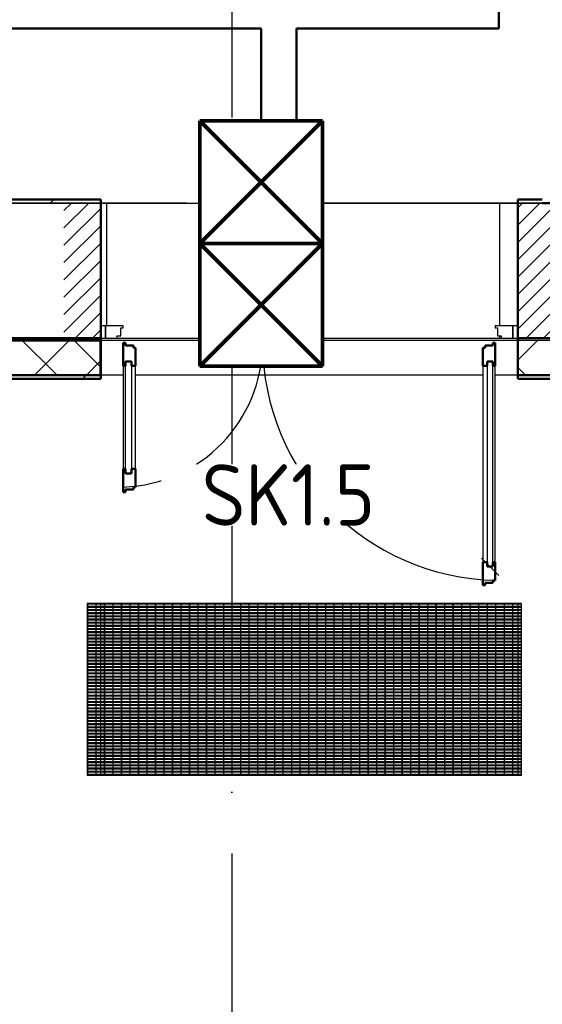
# Model space of a CAD drawing. Header units: millimetres. Extents: x -325553 to 627452, y -28539 to 738858.
# Drawn here: x -30531 to -28400, y 414508 to 418522 of the extents above; entities that cross this region are included whole.
import ezdxf

# ---------------------------------------------------------------- set-up
doc = ezdxf.new("R2010")
doc.units = ezdxf.units.MM
doc.set_wipeout_variables(frame=1)
for name, pattern in [('ADSK_Линия сетки', [25, 20, -2.5, 0, -2.5]), ('ADSK_Невидимые', [5, 3, -2]), ('ADSK_Штриховая_ш2 п1_5', [4.5, 3, -1.5])]:
    doc.linetypes.add(name, pattern=pattern)
for name, color, linetype, lineweight in [('RC-Линии_связи-Адресные', 5, 'Continuous', 30), ('Двери', 252, 'Continuous', 9), ('Линии', 7, 'Continuous', 9), ('Маркировка Не АУ', 7, 'Continuous', 25), ('НО СКУД', 7, 'Continuous', 50), ('Обобщенные модели', 252, 'Continuous', 18), ('Оси', 252, 'Continuous', 9), ('Перекрытие', 252, 'Continuous', 18), ('Стены внутренние', 7, 'Continuous', 18), ('Стены наружные', 7, 'Continuous', 18), ('Стены штриховка', 7, 'Continuous', 9)]:
    doc.layers.add(name, color=color, linetype=linetype, lineweight=lineweight)
doc.layers.add('Двери открывание', color=7, linetype='Continuous', lineweight=9, true_color=0xc0c0c0)
doc.layers.add('Стены', color=194, linetype='Continuous')
doc.styles.add('ISOCPEUR', font='isocpeur.ttf', dxfattribs={"width": 0.9, "height": 350})

# ---------------------------------------------------------------- blocks, each defined once
blk = doc.blocks.new('тип 3')
at = {"color": 3}
blk.add_wipeout([(-201819.6, 375828), (-202819.6, 375828), (-202819.6, 376328), (-201819.6, 376328)], dxfattribs=at).dxf.layer = 'НО СКУД'
at = {"layer": 'НО СКУД', "color": 3}
for p, q in [((-202819.6, 376328), (-201819.6, 376328)), ((-202819.6, 375828), (-202819.6, 376328)), ((-202319.6, 376328), (-202819.6, 375828)), ((-202319.6, 375828), (-202819.6, 376328)), ((-202319.6, 376328), (-202319.6, 375828)), ((-201819.6, 376328), (-202319.6, 375828)), ((-201819.6, 375828), (-202319.6, 376328)), ((-201819.6, 376328), (-201819.6, 375828)), ((-201819.6, 375828), (-202819.6, 375828))]:
    blk.add_line(p, q, dxfattribs=at)
at = {"layer": 'НО СКУД', "color": 3, "ltscale": 30}
blk.add_line((-201819.6, 376328), (-201819.6, 375828), dxfattribs=at)
blk = doc.blocks.new('1 этаж')
at = {"layer": 'Двери', "lineweight": 18, "true_color": 0x636466}
h = blk.add_hatch(dxfattribs=at)
h.set_pattern_fill('FP_2', color=251, angle=180, style=0, pattern_type=2)
h.set_pattern_definition([(225, (-29965.8, -20418.73), (35.3553, -35.3553), [])])
h.paths.add_polyline_path([(-29090.8, -20693.7), (-29090.8, -20143.7), (-29240.8, -20143.7), (-29240.8, -20693.7)])
h.paths.add_polyline_path([(-30940.8, -20693.7), (-30940.8, -20143.7), (-31090.8, -20143.7), (-31090.8, -20693.7)])
at = {"layer": 'Стены наружные', "lineweight": 9, "true_color": 0x636466}
h = blk.add_hatch(dxfattribs=at)
h.set_pattern_fill('FP_41', color=251, style=0, pattern_type=2)
h.set_pattern_definition([(180, (-32119.82, 96), (-1e-14, -100), [])])
h.paths.add_polyline_path([(-66005.8, -20703.7), (-64730.8, -20703.7), (-64730.8, -20693.7), (-66005.8, -20693.7)])
h.paths.add_polyline_path([(2117.4, -20703.7), (2694.2, -20703.7), (2694.2, -20693.7), (1409.2, -20693.7), (1409.2, -20703.7)])
h.paths.add_polyline_path([(-63030.8, -20703.7), (-61880.8, -20703.7), (-61880.8, -20693.7), (-63030.8, -20693.7)])
h.paths.add_polyline_path([(-752.8, -20703.7), (-290.8, -20703.7), (-290.8, -20693.7), (-1390.8, -20693.7), (-1390.8, -20703.7)])
h.paths.add_polyline_path([(-60180.8, -20703.7), (-59050.8, -20703.7), (-59050.8, -20693.7), (-60180.8, -20693.7)])
h.paths.add_polyline_path([(-3623, -20703.7), (-3090.8, -20703.7), (-3090.8, -20693.7), (-4165.8, -20693.7), (-4165.8, -20703.7)])
h.paths.add_polyline_path([(-57350.8, -20703.7), (-56240.8, -20703.7), (-56240.8, -20693.7), (-57350.8, -20693.7)])
h.paths.add_polyline_path([(-5865.8, -20703.7), (-5865.8, -20693.7), (-6960.8, -20693.7), (-6960.8, -20703.7), (-6493.2, -20703.7)])
h.paths.add_polyline_path([(-54540.8, -20703.7), (-53450.8, -20703.7), (-53450.8, -20693.7), (-54540.8, -20693.7)])
h.paths.add_polyline_path([(-8660.8, -20703.7), (-8660.8, -20693.7), (-9765.8, -20693.7), (-9765.8, -20703.7), (-9363.4, -20703.7)])
h.paths.add_polyline_path([(-51750.8, -20703.7), (-50620.8, -20703.7), (-50620.8, -20693.7), (-51750.8, -20693.7)])
h.paths.add_polyline_path([(-11516, -20703.7), (-11465.8, -20703.7), (-11465.8, -20693.7), (-12545.8, -20693.7), (-12545.8, -20703.7), (-12233.6, -20703.7)])
h.paths.add_polyline_path([(-48920.8, -20703.7), (-47800.8, -20703.7), (-47800.8, -20693.7), (-48920.8, -20693.7)])
h.paths.add_polyline_path([(-14245.8, -20703.7), (-14245.8, -20693.7), (-15320.8, -20693.7), (-15320.8, -20703.7), (-14386.2, -20703.7)])
h.paths.add_polyline_path([(-46100.8, -20703.7), (-45030.8, -20703.7), (-45030.8, -20693.7), (-46100.8, -20693.7)])
h.paths.add_polyline_path([(-17256.4, -20703.7), (-17020.8, -20703.7), (-17020.8, -20693.7), (-18120.8, -20693.7), (-18120.8, -20703.7), (-17974, -20703.7)])
h.paths.add_polyline_path([(-43330.8, -20703.7), (-42230.8, -20703.7), (-42230.8, -20693.7), (-43330.8, -20693.7)])
h.paths.add_polyline_path([(-19820.8, -20703.7), (-19820.8, -20693.7), (-20920.8, -20693.7), (-20920.8, -20703.7), (-20126.6, -20703.7)])
h.paths.add_polyline_path([(-40530.8, -20703.7), (-39400.8, -20703.7), (-39400.8, -20693.7), (-40530.8, -20693.7)])
h.paths.add_polyline_path([(-22620.8, -20703.7), (-22620.8, -20693.7), (-23700.8, -20693.7), (-23700.8, -20703.7), (-22996.8, -20703.7)])
h.paths.add_polyline_path([(-25867, -20703.7), (-25400.8, -20703.7), (-25400.8, -20693.7), (-26500.8, -20693.7), (-26500.8, -20703.7), (-26498.8, -20703.7)])
h.paths.add_polyline_path([(-37700.8, -20703.7), (-36590.8, -20703.7), (-36590.8, -20693.7), (-37700.8, -20693.7)])
h.paths.add_polyline_path([(-28202.8, -20703.7), (-28200.8, -20703.7), (-28200.8, -20693.7), (-29240.8, -20693.7), (-29239.8, -20703.7), (-28378.4, -20703.7)])
h.paths.add_polyline_path([(-34890.8, -20703.7), (-33780.8, -20703.7), (-33780.8, -20693.7), (-34890.8, -20693.7)])
h.paths.add_polyline_path([(-30940.8, -20703.7), (-30940.8, -20693.7), (-32080.8, -20693.7), (-32079.8, -20703.7), (-31090.8, -20703.7)])
at = {"layer": 'Двери', "color": 251, "linetype": 'ADSK_Штриховая_ш2 п1_5', "true_color": 0x636466}
for p, q in [((-30940.8, -20143.7), (-31090.8, -20143.7)), ((-30940.8, -20693.7), (-30940.8, -20143.7)), ((-29090.8, -20143.7), (-29240.8, -20143.7)), ((-29240.8, -20143.7), (-29240.8, -20693.7)), ((-31090.8, -20693.7), (-30940.8, -20693.7)), ((-29240.8, -20693.7), (-29090.8, -20693.7))]:
    blk.add_line(p, q, dxfattribs=at)
at = {"layer": 'Двери', "color": 251, "true_color": 0x636466}
for p, q in [((-30940.8, -20643.7), (-30940.8, -20693.7)), ((-30920.8, -20643.7), (-30940.8, -20643.7)), ((-30920.8, -20693.7), (-30920.8, -20643.7)), ((-30848.8, -20643.7), (-30920.8, -20643.7)), ((-30920.8, -20643.7), (-30920.8, -20693.7)), ((-30858.8, -20684.7), (-30858.8, -20652.7)), ((-30858.8, -20652.7), (-30848.8, -20652.7)), ((-30848.8, -20652.7), (-30848.8, -20643.7)), ((-29260.8, -20643.7), (-29332.8, -20643.7)), ((-29332.8, -20643.7), (-29332.8, -20652.7)), ((-29332.8, -20652.7), (-29322.8, -20652.7)), ((-29322.8, -20652.7), (-29322.8, -20684.7)), ((-29240.8, -20643.7), (-29260.8, -20643.7)), ((-29260.8, -20643.7), (-29260.8, -20693.7)), ((-29260.8, -20693.7), (-29260.8, -20643.7)), ((-29240.8, -20693.7), (-29240.8, -20643.7)), ((-30940.8, -20693.7), (-30920.8, -20693.7)), ((-30920.8, -20693.7), (-30873.8, -20693.7)), ((-30873.8, -20693.7), (-30873.8, -20684.7)), ((-30873.8, -20684.7), (-30858.8, -20684.7)), ((-29322.8, -20684.7), (-29307.8, -20684.7)), ((-29307.8, -20684.7), (-29307.8, -20693.7)), ((-29307.8, -20693.7), (-29260.8, -20693.7)), ((-29260.8, -20693.7), (-29240.8, -20693.7)), ((-30839.8, -20789.7), (-30815.8, -20789.7)), ((-30839.8, -21245.7), (-30839.8, -20789.7)), ((-30815.8, -20789.7), (-30815.8, -21245.7)), ((-29365.8, -20789.7), (-29365.8, -21625.7)), ((-29341.8, -20789.7), (-29365.8, -20789.7)), ((-29341.8, -21625.7), (-29341.8, -20789.7)), ((-30848.8, -20807.7), (-30848.8, -21227.7)), ((-30798.8, -21227.7), (-30798.8, -20807.7)), ((-29382.8, -20807.7), (-29382.8, -21607.7)), ((-29332.8, -21607.7), (-29332.8, -20807.7)), ((-30815.8, -21245.7), (-30839.8, -21245.7)), ((-29365.8, -21625.7), (-29341.8, -21625.7))]:
    blk.add_line(p, q, dxfattribs=at)
at = {"layer": 'Двери', "color": 251, "lineweight": 30, "true_color": 0x636466}
for p, q in [((-30839.8, -20713.7), (-30848.8, -20713.7)), ((-30848.8, -20713.7), (-30848.8, -20807.7)), ((-30839.8, -20723.7), (-30839.8, -20713.7)), ((-29332.8, -20713.7), (-29341.8, -20713.7)), ((-29341.8, -20713.7), (-29341.8, -20723.7)), ((-29332.8, -20807.7), (-29332.8, -20713.7)), ((-30807.8, -20723.7), (-30839.8, -20723.7)), ((-30807.8, -20733.7), (-30807.8, -20723.7)), ((-30798.8, -20733.7), (-30807.8, -20733.7)), ((-30798.8, -20807.7), (-30798.8, -20733.7)), ((-29373.8, -20733.7), (-29382.8, -20733.7)), ((-29382.8, -20733.7), (-29382.8, -20807.7)), ((-29373.8, -20723.7), (-29373.8, -20733.7)), ((-29341.8, -20723.7), (-29373.8, -20723.7)), ((-30839.8, -20789.7), (-30839.8, -20807.7)), ((-30815.8, -20789.7), (-30839.8, -20789.7)), ((-30815.8, -20807.7), (-30815.8, -20789.7)), ((-29365.8, -20807.7), (-29365.8, -20789.7)), ((-29365.8, -20789.7), (-29341.8, -20789.7)), ((-29341.8, -20789.7), (-29341.8, -20807.7)), ((-30839.8, -20807.7), (-30848.8, -20807.7)), ((-30798.8, -20807.7), (-30815.8, -20807.7)), ((-29382.8, -20807.7), (-29365.8, -20807.7)), ((-29341.8, -20807.7), (-29332.8, -20807.7)), ((-30848.8, -21227.7), (-30848.8, -21321.7)), ((-30839.8, -21227.7), (-30848.8, -21227.7)), ((-30839.8, -21245.7), (-30839.8, -21227.7)), ((-30815.8, -21227.7), (-30815.8, -21245.7)), ((-30798.8, -21227.7), (-30815.8, -21227.7)), ((-30798.8, -21301.7), (-30798.8, -21227.7)), ((-30815.8, -21245.7), (-30839.8, -21245.7)), ((-30839.8, -21321.7), (-30839.8, -21311.7)), ((-30839.8, -21311.7), (-30807.8, -21311.7)), ((-30807.8, -21311.7), (-30807.8, -21301.7)), ((-30807.8, -21301.7), (-30798.8, -21301.7)), ((-30848.8, -21321.7), (-30839.8, -21321.7)), ((-29382.8, -21607.7), (-29382.8, -21701.7)), ((-29382.8, -21607.7), (-29365.8, -21607.7)), ((-29365.8, -21607.7), (-29365.8, -21625.7)), ((-29365.8, -21625.7), (-29341.8, -21625.7)), ((-29341.8, -21607.7), (-29332.8, -21607.7)), ((-29341.8, -21625.7), (-29341.8, -21607.7)), ((-29332.8, -21681.7), (-29332.8, -21607.7)), ((-29382.8, -21701.7), (-29373.8, -21701.7)), ((-29373.8, -21701.7), (-29373.8, -21691.7)), ((-29373.8, -21691.7), (-29341.8, -21691.7)), ((-29341.8, -21691.7), (-29341.8, -21681.7)), ((-29341.8, -21681.7), (-29332.8, -21681.7))]:
    blk.add_line(p, q, dxfattribs=at)
at = {"layer": 'Двери открывание', "color": 251, "true_color": 0x636466}
for centre, radius, start, end in [((-30868.8, -20713.7), 588, 271.9492, 0), ((-29312.8, -20713.7), 968, 180, 268.8161)]:
    blk.add_arc(centre, radius, start, end, dxfattribs=at)
at = {"layer": 'Линии', "color": 251, "ltscale": 100, "true_color": 0x636466}
blk.add_line((-30239.1, -20733.7), (-30239.1, -20663.7), dxfattribs=at)
at = {"layer": 'Линии', "color": 251, "linetype": 'ADSK_Невидимые', "ltscale": 100, "true_color": 0x636466}
blk.add_line((-29317.8, -21661.7), (-29388.5, -21591), dxfattribs=at)
at = {"layer": 'Обобщенные модели', "color": 251, "lineweight": 9, "true_color": 0x636466}
for p, q in [((-30994.1, -21775.7), (-30995.8, -21775.7)), ((-30995.8, -21775.7), (-30995.8, -22475.7)), ((-29225.8, -21775.7), (-30995.8, -21775.7)), ((-30995.8, -21775.7), (-30995.8, -21777.7)), ((-30995.8, -21777.7), (-29225.8, -21777.7)), ((-29225.8, -21788.7), (-30995.8, -21788.7)), ((-30995.8, -21788.7), (-30995.8, -21790.6)), ((-30995.8, -21790.6), (-29225.8, -21790.6)), ((-30994.1, -22475.7), (-30994.1, -21775.7)), ((-30959.5, -21775.7), (-30961.1, -21775.7)), ((-30961.1, -21775.7), (-30961.1, -22475.7)), ((-30959.5, -22475.7), (-30959.5, -21775.7)), ((-30924.8, -21775.7), (-30926.5, -21775.7)), ((-30926.5, -21775.7), (-30926.5, -22475.7)), ((-30924.8, -22475.7), (-30924.8, -21775.7)), ((-30890.1, -21775.7), (-30891.8, -21775.7)), ((-30891.8, -21775.7), (-30891.8, -22475.7)), ((-30890.1, -22475.7), (-30890.1, -21775.7)), ((-30855.4, -21775.7), (-30857.1, -21775.7)), ((-30857.1, -21775.7), (-30857.1, -22475.7)), ((-30855.4, -22475.7), (-30855.4, -21775.7)), ((-30820.8, -21775.7), (-30822.4, -21775.7)), ((-30822.4, -21775.7), (-30822.4, -22475.7)), ((-30820.8, -22475.7), (-30820.8, -21775.7)), ((-30786.1, -21775.7), (-30787.8, -21775.7)), ((-30787.8, -21775.7), (-30787.8, -22475.7)), ((-30786.1, -22475.7), (-30786.1, -21775.7)), ((-30751.4, -21775.7), (-30753.1, -21775.7)), ((-30753.1, -21775.7), (-30753.1, -22475.7)), ((-30751.4, -22475.7), (-30751.4, -21775.7)), ((-30716.7, -21775.7), (-30718.4, -21775.7)), ((-30718.4, -21775.7), (-30718.4, -22475.7)), ((-30716.7, -22475.7), (-30716.7, -21775.7)), ((-30682.1, -21775.7), (-30683.7, -21775.7)), ((-30683.7, -21775.7), (-30683.7, -22475.7)), ((-30682.1, -22475.7), (-30682.1, -21775.7)), ((-30647.4, -21775.7), (-30649.1, -21775.7)), ((-30649.1, -21775.7), (-30649.1, -22475.7)), ((-30647.4, -22475.7), (-30647.4, -21775.7)), ((-30612.7, -21775.7), (-30614.4, -21775.7)), ((-30614.4, -21775.7), (-30614.4, -22475.7)), ((-30612.7, -22475.7), (-30612.7, -21775.7)), ((-30578.1, -21775.7), (-30579.7, -21775.7)), ((-30579.7, -21775.7), (-30579.7, -22475.7)), ((-30578.1, -22475.7), (-30578.1, -21775.7)), ((-30543.4, -21775.7), (-30545.1, -21775.7)), ((-30545.1, -21775.7), (-30545.1, -22475.7)), ((-30543.4, -22475.7), (-30543.4, -21775.7)), ((-30508.7, -21775.7), (-30510.4, -21775.7)), ((-30510.4, -21775.7), (-30510.4, -22475.7)), ((-30508.7, -22475.7), (-30508.7, -21775.7)), ((-30474, -21775.7), (-30475.7, -21775.7)), ((-30475.7, -21775.7), (-30475.7, -22475.7)), ((-30474, -22475.7), (-30474, -21775.7)), ((-30439.4, -21775.7), (-30441, -21775.7)), ((-30441, -21775.7), (-30441, -22475.7)), ((-30439.4, -22475.7), (-30439.4, -21775.7)), ((-30404.7, -21775.7), (-30406.4, -21775.7)), ((-30406.4, -21775.7), (-30406.4, -22475.7)), ((-30404.7, -22475.7), (-30404.7, -21775.7)), ((-30370, -21775.7), (-30371.7, -21775.7)), ((-30371.7, -21775.7), (-30371.7, -22475.7)), ((-30370, -22475.7), (-30370, -21775.7)), ((-30335.3, -21775.7), (-30337, -21775.7)), ((-30337, -21775.7), (-30337, -22475.7)), ((-30335.3, -22475.7), (-30335.3, -21775.7)), ((-30300.7, -21775.7), (-30302.3, -21775.7)), ((-30302.3, -21775.7), (-30302.3, -22475.7)), ((-30300.7, -22475.7), (-30300.7, -21775.7)), ((-30266, -21775.7), (-30267.7, -21775.7)), ((-30267.7, -21775.7), (-30267.7, -22475.7)), ((-30266, -22475.7), (-30266, -21775.7)), ((-30231.3, -21775.7), (-30233, -21775.7)), ((-30233, -21775.7), (-30233, -22475.7)), ((-30231.3, -22475.7), (-30231.3, -21775.7)), ((-30196.6, -21775.7), (-30198.3, -21775.7)), ((-30198.3, -21775.7), (-30198.3, -22475.7)), ((-30196.6, -22475.7), (-30196.6, -21775.7)), ((-30162, -21775.7), (-30163.6, -21775.7)), ((-30163.6, -21775.7), (-30163.6, -22475.7)), ((-30162, -22475.7), (-30162, -21775.7)), ((-30127.3, -21775.7), (-30129, -21775.7)), ((-30129, -21775.7), (-30129, -22475.7)), ((-30127.3, -22475.7), (-30127.3, -21775.7)), ((-30092.6, -21775.7), (-30094.3, -21775.7)), ((-30094.3, -21775.7), (-30094.3, -22475.7)), ((-30092.6, -22475.7), (-30092.6, -21775.7)), ((-30058, -21775.7), (-30059.6, -21775.7)), ((-30059.6, -21775.7), (-30059.6, -22475.7)), ((-30058, -22475.7), (-30058, -21775.7)), ((-30023.3, -21775.7), (-30025, -21775.7)), ((-30025, -21775.7), (-30025, -22475.7)), ((-30023.3, -22475.7), (-30023.3, -21775.7)), ((-29988.6, -21775.7), (-29990.3, -21775.7)), ((-29990.3, -21775.7), (-29990.3, -22475.7)), ((-29988.6, -22475.7), (-29988.6, -21775.7)), ((-29953.9, -21775.7), (-29955.6, -21775.7)), ((-29955.6, -21775.7), (-29955.6, -22475.7)), ((-29953.9, -22475.7), (-29953.9, -21775.7)), ((-29919.3, -21775.7), (-29920.9, -21775.7)), ((-29920.9, -21775.7), (-29920.9, -22475.7)), ((-29919.3, -22475.7), (-29919.3, -21775.7)), ((-29884.6, -21775.7), (-29886.3, -21775.7)), ((-29886.3, -21775.7), (-29886.3, -22475.7)), ((-29884.6, -22475.7), (-29884.6, -21775.7)), ((-29849.9, -21775.7), (-29851.6, -21775.7)), ((-29851.6, -21775.7), (-29851.6, -22475.7)), ((-29849.9, -22475.7), (-29849.9, -21775.7)), ((-29815.2, -21775.7), (-29816.9, -21775.7)), ((-29816.9, -21775.7), (-29816.9, -22475.7)), ((-29815.2, -22475.7), (-29815.2, -21775.7)), ((-29780.6, -21775.7), (-29782.2, -21775.7)), ((-29782.2, -21775.7), (-29782.2, -22475.7)), ((-29780.6, -22475.7), (-29780.6, -21775.7)), ((-29745.9, -21775.7), (-29747.6, -21775.7)), ((-29747.6, -21775.7), (-29747.6, -22475.7)), ((-29745.9, -22475.7), (-29745.9, -21775.7)), ((-29711.2, -21775.7), (-29712.9, -21775.7)), ((-29712.9, -21775.7), (-29712.9, -22475.7)), ((-29711.2, -22475.7), (-29711.2, -21775.7)), ((-29676.6, -21775.7), (-29678.2, -21775.7)), ((-29678.2, -21775.7), (-29678.2, -22475.7)), ((-29676.6, -22475.7), (-29676.6, -21775.7)), ((-29641.9, -21775.7), (-29643.6, -21775.7)), ((-29643.6, -21775.7), (-29643.6, -22475.7)), ((-29641.9, -22475.7), (-29641.9, -21775.7)), ((-29607.2, -21775.7), (-29608.9, -21775.7)), ((-29608.9, -21775.7), (-29608.9, -22475.7)), ((-29607.2, -22475.7), (-29607.2, -21775.7)), ((-29572.5, -21775.7), (-29574.2, -21775.7)), ((-29574.2, -21775.7), (-29574.2, -22475.7)), ((-29572.5, -22475.7), (-29572.5, -21775.7)), ((-29537.9, -21775.7), (-29539.5, -21775.7)), ((-29539.5, -21775.7), (-29539.5, -22475.7)), ((-29537.9, -22475.7), (-29537.9, -21775.7)), ((-29503.2, -21775.7), (-29504.9, -21775.7)), ((-29504.9, -21775.7), (-29504.9, -22475.7)), ((-29503.2, -22475.7), (-29503.2, -21775.7)), ((-29468.5, -21775.7), (-29470.2, -21775.7)), ((-29470.2, -21775.7), (-29470.2, -22475.7)), ((-29468.5, -22475.7), (-29468.5, -21775.7)), ((-29433.8, -21775.7), (-29435.5, -21775.7)), ((-29435.5, -21775.7), (-29435.5, -22475.7)), ((-29433.8, -22475.7), (-29433.8, -21775.7)), ((-29399.2, -21775.7), (-29400.8, -21775.7)), ((-29400.8, -21775.7), (-29400.8, -22475.7)), ((-29399.2, -22475.7), (-29399.2, -21775.7)), ((-29364.5, -21775.7), (-29366.2, -21775.7)), ((-29366.2, -21775.7), (-29366.2, -22475.7)), ((-29364.5, -22475.7), (-29364.5, -21775.7)), ((-29329.8, -21775.7), (-29331.5, -21775.7)), ((-29331.5, -21775.7), (-29331.5, -22475.7)), ((-29329.8, -22475.7), (-29329.8, -21775.7)), ((-29295.1, -21775.7), (-29296.8, -21775.7)), ((-29296.8, -21775.7), (-29296.8, -22475.7)), ((-29295.1, -22475.7), (-29295.1, -21775.7)), ((-29260.5, -21775.7), (-29262.1, -21775.7)), ((-29262.1, -21775.7), (-29262.1, -22475.7)), ((-29260.5, -22475.7), (-29260.5, -21775.7)), ((-29225.8, -21775.7), (-29227.5, -21775.7)), ((-29227.5, -21775.7), (-29227.5, -22475.7)), ((-29225.8, -22475.7), (-29225.8, -21775.7)), ((-29225.8, -21777.7), (-29225.8, -21775.7)), ((-29225.8, -21790.6), (-29225.8, -21788.7)), ((-29225.8, -21801.6), (-30995.8, -21801.6)), ((-30995.8, -21801.6), (-30995.8, -21803.5)), ((-30995.8, -21803.5), (-29225.8, -21803.5)), ((-29225.8, -21814.5), (-30995.8, -21814.5)), ((-30995.8, -21814.5), (-30995.8, -21816.4)), ((-30995.8, -21816.4), (-29225.8, -21816.4)), ((-29225.8, -21827.4), (-30995.8, -21827.4)), ((-30995.8, -21827.4), (-30995.8, -21829.4)), ((-30995.8, -21829.4), (-29225.8, -21829.4)), ((-29225.8, -21803.5), (-29225.8, -21801.6)), ((-29225.8, -21816.4), (-29225.8, -21814.5)), ((-29225.8, -21829.4), (-29225.8, -21827.4)), ((-29225.8, -21840.4), (-30995.8, -21840.4)), ((-30995.8, -21840.4), (-30995.8, -21842.3)), ((-30995.8, -21842.3), (-29225.8, -21842.3)), ((-29225.8, -21853.3), (-30995.8, -21853.3)), ((-30995.8, -21853.3), (-30995.8, -21855.2)), ((-30995.8, -21855.2), (-29225.8, -21855.2)), ((-29225.8, -21866.2), (-30995.8, -21866.2)), ((-30995.8, -21866.2), (-30995.8, -21868.1)), ((-30995.8, -21868.1), (-29225.8, -21868.1)), ((-29225.8, -21842.3), (-29225.8, -21840.4)), ((-29225.8, -21855.2), (-29225.8, -21853.3)), ((-29225.8, -21868.1), (-29225.8, -21866.2)), ((-29225.8, -21879.1), (-30995.8, -21879.1)), ((-30995.8, -21879.1), (-30995.8, -21881.1)), ((-30995.8, -21881.1), (-29225.8, -21881.1)), ((-29225.8, -21892.1), (-30995.8, -21892.1)), ((-30995.8, -21892.1), (-30995.8, -21894)), ((-30995.8, -21894), (-29225.8, -21894)), ((-29225.8, -21905), (-30995.8, -21905)), ((-30995.8, -21905), (-30995.8, -21906.9)), ((-30995.8, -21906.9), (-29225.8, -21906.9)), ((-29225.8, -21917.9), (-30995.8, -21917.9)), ((-30995.8, -21917.9), (-30995.8, -21919.9)), ((-29225.8, -21881.1), (-29225.8, -21879.1)), ((-29225.8, -21894), (-29225.8, -21892.1)), ((-29225.8, -21906.9), (-29225.8, -21905)), ((-29225.8, -21919.9), (-29225.8, -21917.9)), ((-30995.8, -21919.9), (-29225.8, -21919.9)), ((-29225.8, -21930.9), (-30995.8, -21930.9)), ((-30995.8, -21930.9), (-30995.8, -21932.8)), ((-30995.8, -21932.8), (-29225.8, -21932.8)), ((-29225.8, -21943.8), (-30995.8, -21943.8)), ((-30995.8, -21943.8), (-30995.8, -21945.7)), ((-30995.8, -21945.7), (-29225.8, -21945.7)), ((-29225.8, -21956.7), (-30995.8, -21956.7)), ((-30995.8, -21956.7), (-30995.8, -21958.6)), ((-29225.8, -21932.8), (-29225.8, -21930.9)), ((-29225.8, -21945.7), (-29225.8, -21943.8)), ((-29225.8, -21958.6), (-29225.8, -21956.7)), ((-30995.8, -21958.6), (-29225.8, -21958.6)), ((-29225.8, -21969.6), (-30995.8, -21969.6)), ((-30995.8, -21969.6), (-30995.8, -21971.6)), ((-30995.8, -21971.6), (-29225.8, -21971.6)), ((-29225.8, -21982.6), (-30995.8, -21982.6)), ((-30995.8, -21982.6), (-30995.8, -21984.5)), ((-30995.8, -21984.5), (-29225.8, -21984.5)), ((-29225.8, -21995.5), (-30995.8, -21995.5)), ((-30995.8, -21995.5), (-30995.8, -21997.4)), ((-30995.8, -21997.4), (-29225.8, -21997.4)), ((-29225.8, -21971.6), (-29225.8, -21969.6)), ((-29225.8, -21984.5), (-29225.8, -21982.6)), ((-29225.8, -21997.4), (-29225.8, -21995.5)), ((-29225.8, -22008.4), (-30995.8, -22008.4)), ((-30995.8, -22008.4), (-30995.8, -22010.3)), ((-30995.8, -22010.3), (-29225.8, -22010.3)), ((-29225.8, -22021.3), (-30995.8, -22021.3)), ((-30995.8, -22021.3), (-30995.8, -22023.3)), ((-30995.8, -22023.3), (-29225.8, -22023.3)), ((-29225.8, -22034.3), (-30995.8, -22034.3)), ((-30995.8, -22034.3), (-30995.8, -22036.2)), ((-30995.8, -22036.2), (-29225.8, -22036.2)), ((-29225.8, -22010.3), (-29225.8, -22008.4)), ((-29225.8, -22023.3), (-29225.8, -22021.3)), ((-29225.8, -22036.2), (-29225.8, -22034.3)), ((-29225.8, -22047.2), (-30995.8, -22047.2)), ((-30995.8, -22047.2), (-30995.8, -22049.1)), ((-30995.8, -22049.1), (-29225.8, -22049.1)), ((-29225.8, -22060.1), (-30995.8, -22060.1)), ((-30995.8, -22060.1), (-30995.8, -22062.1)), ((-30995.8, -22062.1), (-29225.8, -22062.1)), ((-29225.8, -22073.1), (-30995.8, -22073.1)), ((-30995.8, -22073.1), (-30995.8, -22075)), ((-30995.8, -22075), (-29225.8, -22075)), ((-29225.8, -22049.1), (-29225.8, -22047.2)), ((-29225.8, -22062.1), (-29225.8, -22060.1)), ((-29225.8, -22075), (-29225.8, -22073.1)), ((-29225.8, -22086), (-30995.8, -22086)), ((-30995.8, -22086), (-30995.8, -22087.9)), ((-30995.8, -22087.9), (-29225.8, -22087.9)), ((-29225.8, -22098.9), (-30995.8, -22098.9)), ((-30995.8, -22098.9), (-30995.8, -22100.8)), ((-30995.8, -22100.8), (-29225.8, -22100.8)), ((-29225.8, -22111.8), (-30995.8, -22111.8)), ((-30995.8, -22111.8), (-30995.8, -22113.8)), ((-30995.8, -22113.8), (-29225.8, -22113.8)), ((-29225.8, -22087.9), (-29225.8, -22086)), ((-29225.8, -22100.8), (-29225.8, -22098.9)), ((-29225.8, -22113.8), (-29225.8, -22111.8)), ((-29225.8, -22124.8), (-30995.8, -22124.8)), ((-30995.8, -22124.8), (-30995.8, -22126.7)), ((-30995.8, -22126.7), (-29225.8, -22126.7)), ((-29225.8, -22137.7), (-30995.8, -22137.7)), ((-30995.8, -22137.7), (-30995.8, -22139.6)), ((-30995.8, -22139.6), (-29225.8, -22139.6)), ((-29225.8, -22150.6), (-30995.8, -22150.6)), ((-30995.8, -22150.6), (-30995.8, -22152.5)), ((-30995.8, -22152.5), (-29225.8, -22152.5)), ((-29225.8, -22126.7), (-29225.8, -22124.8)), ((-29225.8, -22139.6), (-29225.8, -22137.7)), ((-29225.8, -22152.5), (-29225.8, -22150.6)), ((-29225.8, -22163.5), (-30995.8, -22163.5)), ((-30995.8, -22163.5), (-30995.8, -22165.5)), ((-30995.8, -22165.5), (-29225.8, -22165.5)), ((-29225.8, -22176.5), (-30995.8, -22176.5)), ((-30995.8, -22176.5), (-30995.8, -22178.4)), ((-30995.8, -22178.4), (-29225.8, -22178.4)), ((-29225.8, -22189.4), (-30995.8, -22189.4)), ((-30995.8, -22189.4), (-30995.8, -22191.3)), ((-30995.8, -22191.3), (-29225.8, -22191.3)), ((-29225.8, -22165.5), (-29225.8, -22163.5)), ((-29225.8, -22178.4), (-29225.8, -22176.5)), ((-29225.8, -22191.3), (-29225.8, -22189.4)), ((-29225.8, -22202.3), (-30995.8, -22202.3)), ((-30995.8, -22202.3), (-30995.8, -22204.3)), ((-30995.8, -22204.3), (-29225.8, -22204.3)), ((-29225.8, -22215.3), (-30995.8, -22215.3)), ((-30995.8, -22215.3), (-30995.8, -22217.2)), ((-30995.8, -22217.2), (-29225.8, -22217.2)), ((-29225.8, -22228.2), (-30995.8, -22228.2)), ((-30995.8, -22228.2), (-30995.8, -22230.1)), ((-30995.8, -22230.1), (-29225.8, -22230.1)), ((-29225.8, -22204.3), (-29225.8, -22202.3)), ((-29225.8, -22217.2), (-29225.8, -22215.3)), ((-29225.8, -22230.1), (-29225.8, -22228.2)), ((-29225.8, -22241.1), (-30995.8, -22241.1)), ((-30995.8, -22241.1), (-30995.8, -22243)), ((-30995.8, -22243), (-29225.8, -22243)), ((-29225.8, -22254), (-30995.8, -22254)), ((-30995.8, -22254), (-30995.8, -22256)), ((-30995.8, -22256), (-29225.8, -22256)), ((-29225.8, -22267), (-30995.8, -22267)), ((-30995.8, -22267), (-30995.8, -22268.9)), ((-30995.8, -22268.9), (-29225.8, -22268.9)), ((-29225.8, -22243), (-29225.8, -22241.1)), ((-29225.8, -22256), (-29225.8, -22254)), ((-29225.8, -22268.9), (-29225.8, -22267)), ((-29225.8, -22279.9), (-30995.8, -22279.9)), ((-30995.8, -22279.9), (-30995.8, -22281.8)), ((-30995.8, -22281.8), (-29225.8, -22281.8)), ((-29225.8, -22292.8), (-30995.8, -22292.8)), ((-30995.8, -22292.8), (-30995.8, -22294.7)), ((-30995.8, -22294.7), (-29225.8, -22294.7)), ((-29225.8, -22305.7), (-30995.8, -22305.7)), ((-30995.8, -22305.7), (-30995.8, -22307.7)), ((-30995.8, -22307.7), (-29225.8, -22307.7)), ((-29225.8, -22318.7), (-30995.8, -22318.7)), ((-30995.8, -22318.7), (-30995.8, -22320.6)), ((-29225.8, -22281.8), (-29225.8, -22279.9)), ((-29225.8, -22294.7), (-29225.8, -22292.8)), ((-29225.8, -22307.7), (-29225.8, -22305.7)), ((-29225.8, -22320.6), (-29225.8, -22318.7)), ((-30995.8, -22320.6), (-29225.8, -22320.6)), ((-29225.8, -22331.6), (-30995.8, -22331.6)), ((-30995.8, -22331.6), (-30995.8, -22333.5)), ((-30995.8, -22333.5), (-29225.8, -22333.5)), ((-29225.8, -22344.5), (-30995.8, -22344.5)), ((-30995.8, -22344.5), (-30995.8, -22346.5)), ((-30995.8, -22346.5), (-29225.8, -22346.5)), ((-29225.8, -22357.5), (-30995.8, -22357.5)), ((-30995.8, -22357.5), (-30995.8, -22359.4)), ((-30995.8, -22359.4), (-29225.8, -22359.4)), ((-29225.8, -22333.5), (-29225.8, -22331.6)), ((-29225.8, -22346.5), (-29225.8, -22344.5)), ((-29225.8, -22359.4), (-29225.8, -22357.5)), ((-29225.8, -22370.4), (-30995.8, -22370.4)), ((-30995.8, -22370.4), (-30995.8, -22372.3)), ((-30995.8, -22372.3), (-29225.8, -22372.3)), ((-29225.8, -22383.3), (-30995.8, -22383.3)), ((-30995.8, -22383.3), (-30995.8, -22385.2)), ((-30995.8, -22385.2), (-29225.8, -22385.2)), ((-29225.8, -22396.2), (-30995.8, -22396.2)), ((-30995.8, -22396.2), (-30995.8, -22398.2)), ((-30995.8, -22398.2), (-29225.8, -22398.2)), ((-29225.8, -22372.3), (-29225.8, -22370.4)), ((-29225.8, -22385.2), (-29225.8, -22383.3)), ((-29225.8, -22398.2), (-29225.8, -22396.2)), ((-29225.8, -22409.2), (-30995.8, -22409.2)), ((-30995.8, -22409.2), (-30995.8, -22411.1)), ((-30995.8, -22411.1), (-29225.8, -22411.1)), ((-29225.8, -22422.1), (-30995.8, -22422.1)), ((-30995.8, -22422.1), (-30995.8, -22424)), ((-30995.8, -22424), (-29225.8, -22424)), ((-29225.8, -22435), (-30995.8, -22435)), ((-30995.8, -22435), (-30995.8, -22436.9)), ((-30995.8, -22436.9), (-29225.8, -22436.9)), ((-29225.8, -22411.1), (-29225.8, -22409.2)), ((-29225.8, -22424), (-29225.8, -22422.1)), ((-29225.8, -22436.9), (-29225.8, -22435)), ((-29225.8, -22447.9), (-30995.8, -22447.9)), ((-30995.8, -22447.9), (-30995.8, -22449.9)), ((-30995.8, -22449.9), (-29225.8, -22449.9)), ((-29225.8, -22460.9), (-30995.8, -22460.9)), ((-30995.8, -22460.9), (-30995.8, -22462.8)), ((-30995.8, -22462.8), (-29225.8, -22462.8)), ((-29225.8, -22473.8), (-30995.8, -22473.8)), ((-30995.8, -22473.8), (-30995.8, -22475.7)), ((-30995.8, -22475.7), (-29225.8, -22475.7)), ((-30995.8, -22475.7), (-30994.1, -22475.7)), ((-30961.1, -22475.7), (-30959.5, -22475.7)), ((-30926.5, -22475.7), (-30924.8, -22475.7)), ((-30891.8, -22475.7), (-30890.1, -22475.7)), ((-30857.1, -22475.7), (-30855.4, -22475.7)), ((-30822.4, -22475.7), (-30820.8, -22475.7)), ((-30787.8, -22475.7), (-30786.1, -22475.7)), ((-30753.1, -22475.7), (-30751.4, -22475.7)), ((-30718.4, -22475.7), (-30716.7, -22475.7)), ((-30683.7, -22475.7), (-30682.1, -22475.7)), ((-30649.1, -22475.7), (-30647.4, -22475.7)), ((-30614.4, -22475.7), (-30612.7, -22475.7)), ((-30579.7, -22475.7), (-30578.1, -22475.7)), ((-30545.1, -22475.7), (-30543.4, -22475.7)), ((-30510.4, -22475.7), (-30508.7, -22475.7)), ((-30475.7, -22475.7), (-30474, -22475.7)), ((-30441, -22475.7), (-30439.4, -22475.7)), ((-30406.4, -22475.7), (-30404.7, -22475.7)), ((-30371.7, -22475.7), (-30370, -22475.7)), ((-30337, -22475.7), (-30335.3, -22475.7)), ((-30302.3, -22475.7), (-30300.7, -22475.7)), ((-30267.7, -22475.7), (-30266, -22475.7)), ((-30233, -22475.7), (-30231.3, -22475.7)), ((-30198.3, -22475.7), (-30196.6, -22475.7)), ((-30163.6, -22475.7), (-30162, -22475.7)), ((-30129, -22475.7), (-30127.3, -22475.7)), ((-30094.3, -22475.7), (-30092.6, -22475.7)), ((-30059.6, -22475.7), (-30058, -22475.7)), ((-30025, -22475.7), (-30023.3, -22475.7)), ((-29990.3, -22475.7), (-29988.6, -22475.7)), ((-29955.6, -22475.7), (-29953.9, -22475.7)), ((-29920.9, -22475.7), (-29919.3, -22475.7)), ((-29886.3, -22475.7), (-29884.6, -22475.7)), ((-29851.6, -22475.7), (-29849.9, -22475.7)), ((-29816.9, -22475.7), (-29815.2, -22475.7)), ((-29782.2, -22475.7), (-29780.6, -22475.7)), ((-29747.6, -22475.7), (-29745.9, -22475.7)), ((-29712.9, -22475.7), (-29711.2, -22475.7)), ((-29678.2, -22475.7), (-29676.6, -22475.7)), ((-29643.6, -22475.7), (-29641.9, -22475.7)), ((-29608.9, -22475.7), (-29607.2, -22475.7)), ((-29574.2, -22475.7), (-29572.5, -22475.7)), ((-29539.5, -22475.7), (-29537.9, -22475.7)), ((-29504.9, -22475.7), (-29503.2, -22475.7)), ((-29470.2, -22475.7), (-29468.5, -22475.7)), ((-29435.5, -22475.7), (-29433.8, -22475.7)), ((-29400.8, -22475.7), (-29399.2, -22475.7)), ((-29366.2, -22475.7), (-29364.5, -22475.7)), ((-29331.5, -22475.7), (-29329.8, -22475.7)), ((-29296.8, -22475.7), (-29295.1, -22475.7)), ((-29262.1, -22475.7), (-29260.5, -22475.7)), ((-29227.5, -22475.7), (-29225.8, -22475.7)), ((-29225.8, -22449.9), (-29225.8, -22447.9)), ((-29225.8, -22462.8), (-29225.8, -22460.9)), ((-29225.8, -22475.7), (-29225.8, -22473.8))]:
    blk.add_line(p, q, dxfattribs=at)
at = {"layer": 'Оси', "color": 251, "linetype": 'ADSK_Линия сетки', "ltscale": 100, "true_color": 0x636466}
for p, q in [((-30405.8, 32206.9), (-30405.8, -33769.9)), ((4411.5, -20143.7), (-72528.1, -20143.7))]:
    blk.add_line(p, q, dxfattribs=at)
at = {"layer": 'Перекрытие', "color": 251, "ltscale": 100, "true_color": 0x636466}
for p, q in [((-30940.8, -20143.7), (-29240.8, -20143.7)), ((-30940.8, -22475.7), (-30940.8, -21775.7)), ((-30940.8, -21775.7), (-29240.8, -21775.7)), ((-29240.8, -21775.7), (-29240.8, -22475.7)), ((-29240.8, -22475.7), (-30940.8, -22475.7))]:
    blk.add_line(p, q, dxfattribs=at)
at = {"layer": 'Стены внутренние', "color": 251, "true_color": 0x636466}
for p, q in [((-30915.8, -20143.7), (-32135.8, -20143.7)), ((-30915.8, -20643.7), (-30915.8, -20143.7)), ((-29140.8, -20143.7), (-29315.8, -20143.7)), ((-29315.8, -20143.7), (-29315.8, -20643.7)), ((-30873.8, -20693.7), (-29315.8, -20693.7)), ((-29315.8, -20684.7), (-29315.8, -20693.7)), ((-29240.8, -20693.7), (-29239.8, -20693.7)), ((-30848.8, -20845.7), (-30940.8, -20845.7)), ((-29382.8, -20845.7), (-30798.8, -20845.7)), ((-29240.8, -20845.7), (-29332.8, -20845.7))]:
    blk.add_line(p, q, dxfattribs=at)
at = {"layer": 'Стены внутренние', "color": 251, "lineweight": 30, "true_color": 0x636466}
for p, q in [((-30940.8, -20845.7), (-30940.8, -20143.7)), ((-29240.8, -20143.7), (-29240.8, -20845.7)), ((-28275.8, -20143.7), (-29140.8, -20143.7)), ((-30940.8, -20693.7), (-32080.8, -20693.7)), ((-29239.8, -20693.7), (-28200.8, -20693.7)), ((-29239.8, -20703.7), (-29239.8, -20693.7)), ((-32080.8, -20845.7), (-30940.8, -20845.7))]:
    blk.add_line(p, q, dxfattribs=at)
at = {"layer": 'Стены внутренние', "color": 251, "linetype": 'Continuous', "lineweight": 9, "true_color": 0x636466}
for p, q in [((-31120.5, -20843.7), (-31270.5, -20693.7)), ((-31210, -20843.7), (-31060, -20693.7)), ((-30942.8, -20809.3), (-31058.4, -20693.7)), ((-29239.8, -20782.8), (-29160.8, -20703.7)), ((-30997.8, -20843.7), (-30942.8, -20788.7)), ((-29211.3, -20843.7), (-29239.8, -20815.2))]:
    blk.add_line(p, q, dxfattribs=at)
at = {"layer": 'Стены наружные', "color": 251, "lineweight": 30, "true_color": 0x636466}
for p, q in [((-30940.8, -20128.7), (-32080.8, -20128.7)), ((-30940.8, -20143.7), (-30940.8, -20128.7)), ((-29140.8, -20128.7), (-29240.8, -20128.7)), ((-29240.8, -20128.7), (-29240.8, -20143.7)), ((-30940.8, -20693.7), (-32080.8, -20693.7)), ((-32079.8, -20703.7), (-30940.8, -20703.7)), ((-28200.8, -20693.7), (-29240.8, -20693.7)), ((-29240.8, -20703.7), (-29239.8, -20703.7)), ((-32080.8, -20860.7), (-30940.8, -20860.7)), ((-30940.8, -20860.7), (-30940.8, -20845.7)), ((-29240.8, -20845.7), (-29240.8, -20860.7)), ((-29240.8, -20860.7), (-28610.8, -20860.7)), ((-28610.8, -20845.7), (-29239.8, -20845.7))]:
    blk.add_line(p, q, dxfattribs=at)
at = {"layer": 'Стены наружные', "color": 251, "true_color": 0x636466}
for p, q in [((-32080.8, -20143.7), (-30940.8, -20143.7)), ((-29240.8, -20703.7), (-30940.8, -20703.7)), ((-30873.8, -20693.7), (-29307.8, -20693.7))]:
    blk.add_line(p, q, dxfattribs=at)
at = {"layer": 'Стены наружные', "color": 251, "linetype": 'Continuous', "lineweight": 9, "true_color": 0x636466}
for p, q in [((-31146.4, -20143.7), (-31131.4, -20128.7)), ((-31014.8, -20860.7), (-30999.8, -20845.7))]:
    blk.add_line(p, q, dxfattribs=at)
at = {"layer": 'Стены штриховка', "color": 251, "true_color": 0x636466}
for p, q in [((-29240.8, -20143.7), (-29140.8, -20143.7)), ((-30942.8, -20843.7), (-30942.8, -20693.7)), ((-29239.8, -20843.7), (-29239.8, -20703.7)), ((-28200.8, -20703.7), (-29239.8, -20703.7)), ((-32079.8, -20843.7), (-30942.8, -20843.7)), ((-29240.8, -20845.7), (-29239.8, -20845.7)), ((-28202.8, -20843.7), (-29239.8, -20843.7))]:
    blk.add_line(p, q, dxfattribs=at)

msp = doc.modelspace()

# ---------------------------------------------------------------- linework, layer by layer
at = {"layer": 'RC-Линии_связи-Адресные'}
msp.add_line((-29401.7, 418110.1), (-29401.7, 418486.9), dxfattribs=at)
for points in [[(-28577.2, 418486.9), (-28577.2, 425763.8)], [(-32231.3, 418110.1), (-32231.3, 418486.9), (-29546.8, 418486.9)], [(-29546.8, 418110.1), (-29546.8, 418486.9)], [(-29401.7, 418486.9), (-28577.2, 418486.9)]]:
    msp.add_lwpolyline(points, dxfattribs=at)

# ---------------------------------------------------------------- block references
msp.add_blockref('1 этаж', (740.6, 437918.3))

# ---------------------------------------------------------------- next in the draw order: block references
at = {"layer": 'Стены', "color": 1, "rotation": 90}
msp.add_blockref('тип 3', (346531.3, 619929.7), dxfattribs=at)

# ---------------------------------------------------------------- next in the draw order: texts
at = {"layer": 'Маркировка Не АУ', "insert": (-29435.1, 416584.7), "char_height": 250, "width": 1035.25, "attachment_point": 5, "style": 'ISOCPEUR', "bg_fill": 3, "box_fill_scale": 1, "bg_fill_color": 256, "bg_fill_transparency": 0}
msp.add_mtext('SK1.5', dxfattribs=at)

doc.saveas('drawing.dxf')
